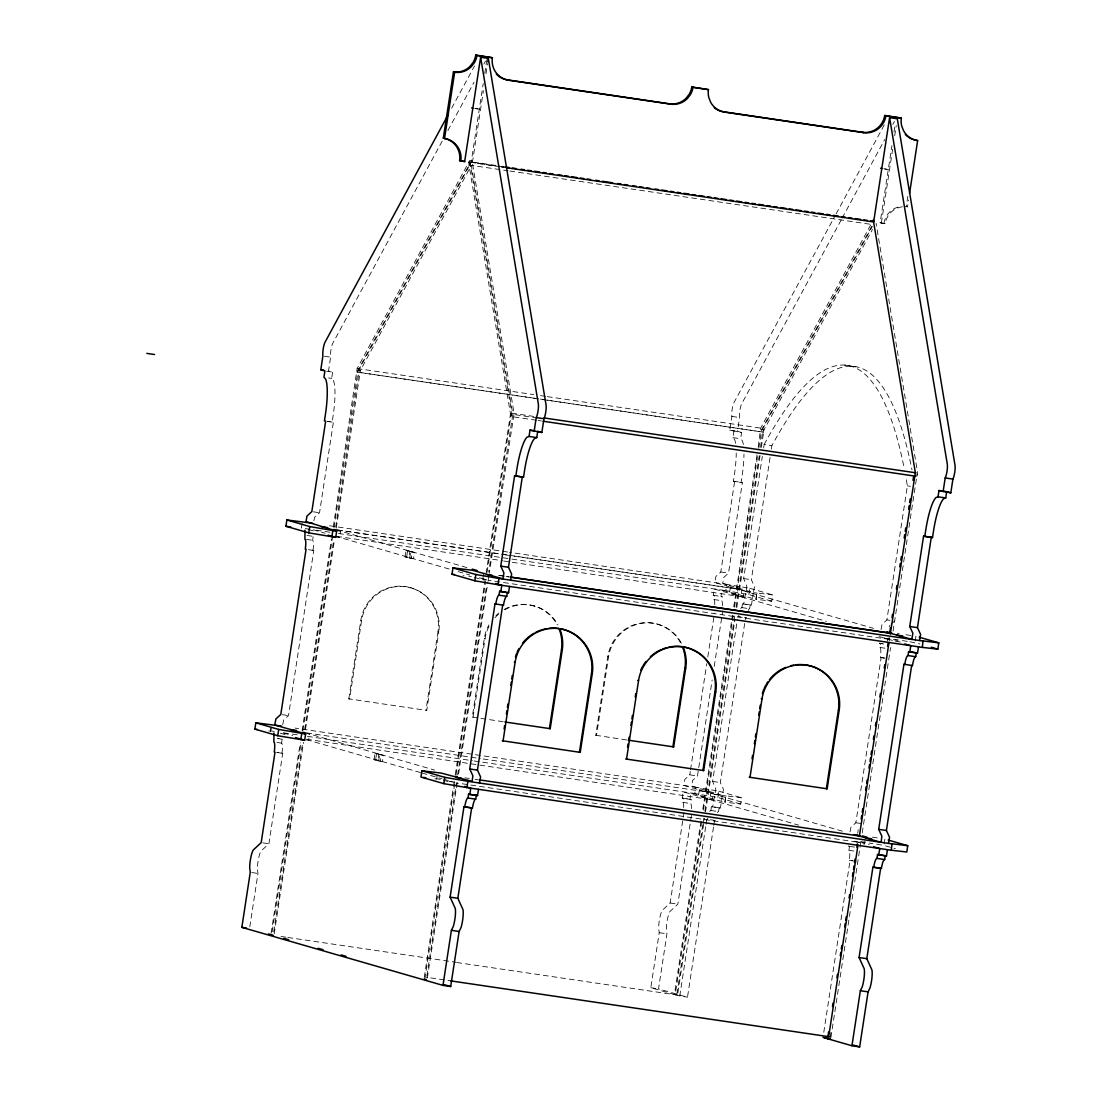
<?xml version="1.0" encoding="UTF-8"?>
<svg xmlns="http://www.w3.org/2000/svg" width="1102" height="1102" viewBox="0 0 1102 1102"><rect width="100%" height="100%" fill="white"/><g stroke="black" fill="none" stroke-linecap="round" stroke-linejoin="round"><path stroke-width="0.75" stroke-dasharray="5 3.75" d="M857.728 833.346L858.21 829.696M282.677 724.73L283.613 720.088L288.504 715.597L313.767 550.477L308.367 549.581M850.014 831.886L850.951 827.258L855.841 822.753L881.104 657.646L880.346 657.426A9.546 1.887 -81.6 0 0 879.961 647.466L880.553 643.527L879.341 643.182L883.969 643.857M333.314 526.811L357.131 368.55L469.714 160.479L472.042 160.823L514.111 413.525L489.274 573.274M536.371 420.234L510.901 416.473L469.025 165.024L469.163 161.512L499.729 166.016M760.532 447.288L763.011 428.458L872.343 226.433M268.681 730.957L270.679 731.053L271.064 726.149M724.896 802.132L725.86 795.837L741.66 797.779L740.709 804.061L724.896 802.132L725.86 795.837M755.931 599.268L756.895 592.986L772.709 594.915L771.744 601.21L755.931 599.268L756.895 592.986M313.795 520.791L314.841 516.976L319.539 512.733L333.383 422.314L327.528 421.281M302.113 523.298L301.383 528.01L309.882 529.263M270.679 731.053L271.161 727.912M442.191 141.097L332.721 343.397A8.086 1.598 -81.6 0 0 330.614 357.158L328.52 370.919L332.625 372.104L331.661 378.399L333.259 380.107A35.801 7.08 -81.6 0 1 333.121 415.674L332.157 421.97M249.81 926.81L257.978 873.445L257.4 868.831A12.067 2.383 -81.6 0 1 260.885 851.226L268.888 843.76L282.718 753.341L277.332 752.432M281.96 753.121A9.546 1.887 -81.6 0 0 281.575 743.147L282.181 739.222L277.869 738.409M313.009 550.256A9.546 1.887 -81.6 0 0 312.624 540.297L313.216 536.371L312.004 536.013M271.12 933.256L300.267 742.789M302.086 730.888L331.495 538.713M272.139 931.782L301.19 742.004M302.926 730.626L332.749 535.751M333.961 527.775L358.109 370.01L360.423 370.355L471.339 165.369L512.802 414.324L488.654 572.09M273.695 931.893L302.582 743.134M304.662 729.524L333.548 540.765M335.628 527.155L359.459 368.881L472.042 160.823M274.191 933.821L303.505 742.349M305.502 729.276L334.54 539.484M336.275 528.106L360.423 370.355M420.454 772.557L308.588 740.268L309.552 733.987L307.238 733.643M348.811 698.833L360.85 620.206A39.782 38.983 -73.9 0 1 405.44 586.581A39.782 38.983 -73.9 0 1 438.004 631.598L438.775 631.818L426.736 710.432L348.811 698.833L349.582 699.04L361.608 620.426A39.782 38.983 -73.9 0 1 406.211 586.801A39.782 38.983 -73.9 0 1 438.775 631.818M374.06 759.705L375.024 753.424L378.881 753.988L377.917 760.284L374.06 759.705L382.49 761.606L383.455 755.311L375.024 753.424M405.109 556.854L406.059 550.559L409.916 551.138L408.966 557.419L405.109 556.854L413.525 558.742L414.49 552.46L406.059 550.559M378.633 761.027L379.598 754.746M409.668 558.177L410.633 551.882M499.592 166.719L471.16 162.352L483.227 83.532M484.784 73.338L486.864 59.756M472.386 162.697L483.406 90.681M486.01 73.696L487.566 63.503M438.004 631.598L425.978 710.211L426.736 710.432M434.863 778.894L436.764 778.99L437.163 774.086M483.585 574.032L482.869 578.757L480.541 578.412L487.428 580.065L477.91 577.324M424.256 977.46L453.294 787.668M453.487 786.415L454.272 781.318M455.305 774.596L485.844 575.01M486.078 573.439L510.488 413.98L535.021 417.713M454.685 783.798L425.11 977.102L449.823 980.642M456.076 774.734L485.651 581.429M487.043 572.351L511.245 414.2L510.488 413.98M426.832 976.096L456.393 782.93L859.959 842.507L853.072 840.84L857.645 842.162M457.619 774.94L486.657 585.148M427.342 978.011L457.261 782.448M458.57 773.935L487.966 581.773M488.227 580.065L489.012 574.968M489.054 626.308A39.782 38.983 -73.9 0 0 485.073 638.65L473.033 717.278L472.276 717.058L484.315 638.43A39.782 38.983 -73.9 0 1 488.902 624.944M681.38 643.155A39.782 38.983 -73.9 0 0 640.414 623.512A39.782 38.983 -73.9 0 0 608.538 656.875L596.499 735.502L595.741 735.282L607.767 656.654A39.782 38.983 -73.9 0 1 639.642 623.291A39.782 38.983 -73.9 0 1 680.623 642.934M743.34 444.505A35.801 7.08 -81.6 0 0 742.225 440.483L740.627 438.775L741.591 432.48L729.758 430.152L731.866 416.391A8.086 1.598 -81.6 0 1 733.973 402.629L835.275 215.427M735.613 443.362A35.801 7.08 -81.6 0 0 734.511 439.354L732.913 437.632L733.877 431.337M700.968 821.073L674.424 994.527L650.814 987.723L659.23 932.678L658.652 928.063A12.067 2.383 -81.6 0 1 662.137 910.459L670.14 902.993L683.97 812.573M741.591 432.48L737.486 431.295L739.58 417.534A8.086 1.598 -81.6 0 1 741.687 403.773L841.363 219.587M691.409 808.703A9.546 1.887 -81.6 0 0 690.541 803.523L691.147 799.597L682.207 798.096L683.171 791.815L704.509 797.972M714.73 604.709A9.546 1.887 -81.6 0 0 713.876 599.529L714.468 595.603L713.256 595.245L714.22 588.964L735.544 595.108M683.695 807.559A9.546 1.887 -81.6 0 0 682.827 802.38L683.433 798.454M770.064 457.537L751.357 579.707L754.512 586.526L753.369 592.601L722.747 583.357L723.628 577.613L728.505 573.109L742.349 482.69L733.409 481.202L734.373 474.907A35.801 7.08 -81.6 0 0 736.232 453.046M705.473 791.677L684.135 785.519L684.769 779.513L689.756 774.83L690.265 771.455M690.527 769.775L706.768 663.624M707.801 656.888L714.495 613.084M336.964 529.842L736.508 588.826L715.17 582.669L714.964 581.429L715.901 576.47L720.791 571.979L734.621 481.546M713.504 827.106L687.483 997.214L658.528 988.852L666.944 933.821L666.366 929.206A12.067 2.383 -81.6 0 1 669.851 911.602L677.854 904.122L691.684 813.703M691.147 799.597L689.921 799.239L690.885 792.958L725.226 802.311M722.444 605.838A9.546 1.887 -81.6 0 0 721.59 600.673L722.182 596.733L720.97 596.389L721.934 590.093L756.261 599.46M742.349 482.69L741.123 482.345L742.087 476.05A35.801 7.08 -81.6 0 0 743.96 454.176M740.709 804.061L717.843 797.462L694.742 793.523L695.706 787.227L295.074 728.091M738.836 615.302A9.546 1.887 -81.6 0 0 738.629 616.528L737.872 616.307L746.357 617.671L745.586 617.451L720.322 782.558L723.477 789.376L722.333 795.451L691.67 785.988L692.579 780.464L697.47 775.973L712.168 679.934M714.22 666.448L722.733 610.852M771.744 601.21L748.892 594.612L725.791 590.672L726.755 584.377L509.455 552.295M702.787 809.171L732.458 615.302M733.753 606.803L757.184 453.748M758.217 446.944L760.697 428.127L870.842 224.588M701.643 821.913L675.195 994.748L687.483 997.214M703.448 810.053L705.266 798.192L798.743 825.164M733.202 615.674L706.23 791.897L845.799 832.175M734.497 607.188L736.315 595.328L826.486 621.363M757.515 456.724L737.266 589.047L873.555 628.374M758.81 448.252L761.675 429.587L871.778 226.103M702.759 824.819L676.738 994.872L677.51 995.092L704.564 818.235M703.021 823.111L703.806 818.015M704.853 811.21L734.772 615.646M736.067 607.133L759.237 455.787M705.514 812.091L735.02 619.269M736.811 607.533L760.091 455.374M761.303 447.508L763.989 429.932L761.675 429.587M679.755 996.07L705.79 825.963M706.051 824.268L706.837 819.158L715.308 820.522A9.546 1.887 -81.6 0 1 715.515 819.296M722.333 795.451L720.405 808.042L712.691 806.898L715.818 789.032L712.608 781.428L737.362 619.682M753.369 592.601L751.44 605.177L743.726 604.048L746.867 586.168L743.643 578.564L762.336 456.407M763.645 447.922L764.154 444.519L771.868 445.663A747.941 147.792 -81.6 0 1 912.001 469.907M713.118 793.564L710.804 793.22L709.84 799.501L712.154 799.845L713.118 793.564L708.545 792.242L482.07 758.81M744.153 590.7L741.839 590.369L740.875 596.65L743.189 596.995L744.153 590.7L739.58 589.391L513.119 555.959M709.757 811.471A9.546 1.887 -81.6 0 1 710.859 810.48L711.465 806.54L720.405 808.042M740.792 608.621A9.546 1.887 -81.6 0 1 741.908 607.615L742.514 603.689L751.44 605.177M717.843 797.462L718.807 791.181L695.706 787.227M748.892 594.612L749.856 588.316L726.755 584.377M713.765 825.412L714.551 820.301L715.308 820.522M771.359 449.051L771.868 445.663M717.471 812.615A9.546 1.887 -81.6 0 1 718.587 811.609L719.179 807.683M748.217 610.384A9.546 1.887 -81.6 0 1 749.622 608.759L750.228 604.833M902.414 206.777A19.891 19.492 -73.9 0 0 891.022 212.273L889.3 214.201A19.891 19.492 -73.9 0 0 885.209 223.651L880.126 222.728L891.931 145.602M894.011 132.02L895.306 123.52M881.352 223.072L892.634 149.362M894.714 135.766L896.27 125.573M907.841 196.294L906.285 206.487L907.511 206.832L908.544 200.041M856.24 861.406L849.298 860.276A9.546 1.887 -81.6 0 0 848.912 850.317L849.518 846.377L848.306 846.033L851.391 846.488M823.773 1032.298L850.069 860.497M881.063 629.655L881.999 624.393L886.876 619.903L907.387 485.858A747.941 147.792 -81.6 0 0 905.734 476.381M887.537 641.171L888.019 638.03L901.739 641.984M889.218 641.006L889.741 637.603M830.137 1037.368L830.922 1032.285M830.894 1037.588L860.827 842.024M862.219 832.947L890.581 647.577M893.088 631.143L917.126 474.122M864.987 840.991L864.505 844.146L858.403 842.383M884.892 839.104L883.942 845.399L869.175 843.058M915.225 640.965L915.941 636.253L913.393 635.868M547.198 400.136L763.645 432.204L356.993 372.063L469.025 165.024L469.934 161.732M510.901 416.473L511.796 413.181L469.714 160.479M916.781 476.395L917.677 473.089L876.09 223.334M889.245 626.845L889.893 625.275M451.627 108.244L474.507 65.982M447.908 130.532L474.053 82.209M483.861 64.095L485.486 61.078M836.087 213.912L885.113 123.328M842.176 218.072L884.658 139.568M892.827 124.471L894.452 121.454M762.873 431.984L872.453 229.464M891.063 624.214L894.59 621.046M462.95 575.699L464.094 575.836M474.7 108.327L480.541 109.36L475.912 108.685M883.666 168.702L889.507 169.736L884.878 169.061M501.438 166.278L504.826 166.774M471.16 162.352L496.671 166.113M498.366 166.361L503.462 167.118M880.126 222.728L885.209 223.651M501.286 166.967L504.688 167.476M469.025 165.024L508.091 170.782M509.785 171.044L873.211 224.684M844.573 365.079L852.287 366.208M850.923 366.167L858.637 367.31M324.443 356.249L330.614 357.158M731.866 416.391L739.58 417.534M357.131 368.55L533.754 394.612M540.545 395.618L545.642 396.376M547.336 396.624L763.011 428.458M356.993 372.063L538.713 398.883M540.407 399.131L545.504 399.888M729.758 430.152L737.486 431.295M326.454 371.195L332.625 372.104M328.575 377.945L331.661 378.399M732.913 437.632L740.627 438.775M511.796 413.181L533.878 416.432M538.065 420.482L541.468 420.978M907.387 485.858L910.472 486.313M733.409 481.202L741.123 482.345M327.198 421.405L333.383 422.314M313.367 511.824L319.539 512.733M720.791 571.979L728.505 573.109M743.643 578.564L751.357 579.707M329.512 525.737L500.969 551.041M502.664 551.289L507.76 552.047M337.722 530.062L502.898 554.444M504.592 554.692L511.411 555.697M338.273 530.792L340.587 531.123L339.636 537.418L337.308 537.073M745.655 591.457L757.226 593.165M329.966 532.238L312.968 529.718L325.159 533.244M338.466 533.492L510.185 558.838M511.893 559.086L725.791 590.672M336.757 536.357L502.622 560.725M503.642 560.987L743.189 596.995M886.876 619.903L889.961 620.357M307.045 535.448L313.216 536.371M713.256 595.245L722.182 596.733M306.452 539.388L312.624 540.297M713.876 599.529L721.59 600.673M741.908 607.615L749.622 608.759M498.614 575.285L508.835 576.801M499.358 575.506L504.454 576.263M506.162 576.511L509.565 577.007M309.139 549.802L313.767 550.477M468.763 576.139L471.339 576.511M884.107 637.989L890.995 639.642L488.2 580.286M895.54 641.281L900.169 641.97M880.553 643.527L883.652 643.981M879.961 647.466L886.132 648.375M880.346 657.426L884.975 658.101M881.104 657.646L884.19 658.101M472.276 717.058L504.909 721.975M595.741 735.282L626.694 739.952M282.332 714.688L288.504 715.597M689.756 774.83L697.47 775.973M712.608 781.428L720.322 782.558M306.687 732.913L480.376 758.562M714.606 794.322L726.19 796.03M270.348 730.874L274.205 731.439M283.627 732.83L297.223 734.841M307.43 736.343L472.345 760.683M474.053 760.945L694.742 793.523M306.659 739.235L712.154 799.845M306.273 739.938L308.588 740.268M855.841 822.753L862.012 823.662M682.207 798.096L689.921 799.239M277.552 738.533L282.181 739.222M276.946 742.472L281.575 743.147M682.827 802.38L690.541 803.523M710.859 810.48L718.587 811.609M464.92 777.86L469.273 778.398M475.114 779.362L478.516 779.872M276.547 752.418L282.718 753.341M436.433 778.797L440.29 779.362M451.82 781.607L449.506 781.263L454.079 782.585M849.518 846.377L855.689 847.3M848.912 850.317L855.083 851.226M849.298 860.276L852.383 860.731M262.717 842.837L268.888 843.76M670.14 902.993L677.854 904.122M251.807 872.536L257.978 873.445M659.23 932.678L666.944 933.821M650.814 987.723L658.528 988.852M281.051 936.466L286.148 937.21M287.842 937.471L455.966 962.28M456.738 962.501L677.51 995.092M909.853 641.763L919.881 643.954M910.817 635.482L903.406 634.297M907.304 641.364L902.442 640.579M877.233 837.933L872.371 837.148M897.331 633.237L899.149 633.567M898.185 639.849L894.81 639.229M865.332 842.383L861.502 841.625M749.856 588.316L772.709 594.915M879.176 636.557L888.68 639.312M889.452 639.532L892.496 640.4M742.514 603.689L743.726 604.048M336.027 529.814L467.317 567.695M657.357 624.118L658.114 624.338M335.063 536.095L449.85 569.224M458.101 571.607L469.659 574.941M308.298 529.47L315.916 531.66M474.383 577.393L483.53 580.038M533.891 605.893L534.649 606.114M410.426 587.669L411.198 587.889M607.767 656.654L608.538 656.875M484.315 638.43L485.073 638.65M360.85 620.206L361.608 620.426M718.807 791.181L741.66 797.779M885.567 845.868L895.361 848.692M860.028 841.763L869.161 844.394M711.465 806.54L712.691 806.898M706.837 819.158L707.594 819.378A9.546 1.887 -81.6 0 1 707.801 818.152M304.978 732.665L434.629 770.078M283.448 733.023L292.595 735.654M422.107 773.039L441.916 778.742M443.569 779.224L454.864 782.489M280.307 733.202L287.925 735.392M443.348 780.244L450.966 782.448M764.154 444.519A747.941 147.792 -81.6 0 1 904.287 468.763M504.179 609.461A39.782 38.983 -73.9 0 1 557.157 624.71M495.941 615.674A39.782 38.983 -73.9 0 1 498.848 613.084M504.936 609.682A39.782 38.983 -73.9 0 1 557.929 624.93M494.908 617.767A39.782 38.983 -73.9 0 1 498.614 614.145M904.962 206.639A19.891 19.492 -73.9 0 1 907.511 206.832M883.983 223.293A19.891 19.492 -73.9 0 1 888.074 213.843L889.81 211.915A19.891 19.492 -73.9 0 1 901.188 206.418M376.567 753.644L375.603 759.939L380.176 761.262L381.14 754.966L376.567 753.644M407.602 550.793L406.652 557.089L411.211 558.397L412.176 552.116L407.602 550.793M699.371 789.914L698.406 796.209L706.12 797.352L707.085 791.057L699.371 789.914M730.419 587.063L729.455 593.358L737.169 594.488L738.133 588.206L730.419 587.063"/><path stroke-width="1.5" d="M305.006 530.158L304.896 539.153A9.546 1.887 -81.6 0 1 305.282 549.127L306.053 549.333L280.79 714.454L275.899 718.945L274.963 723.904L275.114 725.047L305.64 733.946L304.675 740.227L277.718 735.723L254.865 729.125L255.829 722.829L281.492 726.08M448.362 114.291L325.007 342.267A8.086 1.598 -81.6 0 0 322.9 356.015L320.792 369.776L324.911 370.961L323.947 377.256L325.545 378.978A35.801 7.08 -81.6 0 1 325.407 414.531L324.443 420.826L325.655 421.184L311.825 511.603L306.935 516.094L306.025 521.618L336.689 531.095L335.724 537.377L308.767 532.858L285.914 526.26L286.864 519.979L312.541 523.23M442.976 985.381L451.393 930.35L453.28 926.451A12.067 2.383 -81.6 0 0 455.25 908.406L450.112 897.138L463.956 806.719L471.67 807.862L457.84 898.282L462.964 909.536A12.067 2.383 -81.6 0 1 461.008 927.595L459.121 931.493L450.69 986.524L442.976 985.381L241.848 927.347L250.264 872.302L249.686 867.687A12.067 2.383 -81.6 0 1 253.171 850.083L261.174 842.617L275.004 752.198L274.246 751.977A9.546 1.887 -81.6 0 0 273.861 742.018L273.971 733.009M277.718 735.723L278.682 729.428L255.829 722.829M308.767 532.858L309.731 526.577L286.864 519.979M300.818 739.662L301.783 733.367L278.682 729.428M331.867 536.812L332.832 530.517L309.731 526.577M541.84 432.48L537.721 431.295L536.757 437.577L534.801 438.279A35.801 7.08 -81.6 0 0 524.497 470.912L523.546 477.194L515.819 476.05L516.783 469.769A35.801 7.08 -81.6 0 1 527.087 437.136L529.043 436.447L530.007 430.152L541.84 432.48L543.947 418.719A8.086 1.598 -81.6 0 0 546.055 404.957L488.338 58.406L480.624 57.276L464.672 161.567L459.589 160.644A19.891 19.492 -73.9 0 0 458.515 150.437L457.44 148.095A19.891 19.492 -73.9 0 0 443.307 138.136L453.445 71.906A19.891 19.492 -73.9 0 0 469.92 66.478L473.116 62.401A19.891 19.492 -73.9 0 0 475.747 55.1L492.387 57.731A19.891 19.492 -73.9 0 0 508.669 80.239L670.719 104.153A19.891 19.492 -73.9 0 0 687.207 98.725L690.403 94.648A19.891 19.492 -73.9 0 0 693.02 87.347L708.448 89.62A19.891 19.492 -73.9 0 0 708.765 97.362L710.611 102.183A19.891 19.492 -73.9 0 0 724.73 112.129L863.624 132.639A19.891 19.492 -73.9 0 0 885.925 115.82L901.353 118.107A19.891 19.492 -73.9 0 0 901.67 125.848L903.516 130.656A19.891 19.492 -73.9 0 0 917.635 140.601L909.591 193.249M460.815 160.988A19.891 19.492 -73.9 0 0 459.727 150.781L458.652 148.439A19.891 19.492 -73.9 0 0 444.533 138.494L454.658 72.264A19.891 19.492 -73.9 0 0 471.146 66.823L474.342 62.759A19.891 19.492 -73.9 0 0 476.959 55.458L492.387 57.731M487.828 61.808L488.338 58.406M509.523 586.443L508.559 592.738L507.347 592.38L506.741 596.32A9.546 1.887 -81.6 0 0 503.476 605.218L494.991 603.868L469.727 768.976L472.882 775.794L472.097 781.346L441.255 773.081L421.914 770.766L420.95 777.048L443.817 783.646L466.917 787.599L891.311 850.248L891.945 843.774L907.759 845.702L906.794 851.998L891.311 850.248M922.346 647.384L937.83 649.133L938.794 642.852L922.98 640.909L922.346 647.384L497.952 584.735L474.852 580.795L451.999 574.197L452.963 567.902L472.303 570.23L502.953 578.839L503.917 572.944L500.763 566.125L514.606 475.706L523.546 477.194M443.817 783.646L444.781 777.351L421.914 770.766M474.852 580.795L475.816 574.5L452.963 567.902M466.917 787.599L467.868 781.304L444.781 777.351M497.952 584.735L498.917 578.454L475.816 574.5M463.956 806.719L464.713 806.939A9.546 1.887 -81.6 0 1 467.992 798.027L468.584 794.101L477.524 795.589L478.488 789.308M494.991 603.868L495.762 604.089A9.546 1.887 -81.6 0 1 499.027 595.176L499.633 591.251L505.804 592.16M477.524 795.589L469.81 794.459L470.774 788.164L464.672 786.401M508.559 592.738L500.845 591.595L501.809 585.314L495.721 583.55M479.453 783.012L480.596 776.938L477.442 770.119L502.705 604.998L503.476 605.218M510.57 580.093L511.645 574.087L508.49 567.268L522.32 476.849M464.713 806.939L472.427 808.083A9.546 1.887 -81.6 0 1 475.706 799.17L476.312 795.245M534.126 431.337L536.233 417.575A8.086 1.598 -81.6 0 0 538.327 403.828L480.624 57.276M504.096 729.042L504.606 725.695M506.397 713.986L506.906 710.638M507.416 707.291L507.926 703.944M510.749 685.54L511.259 682.193M511.769 678.846L512.278 675.512M503.063 740.971L515.089 662.343A39.782 38.983 -73.9 0 1 559.692 628.732A39.782 38.983 -73.9 0 1 592.256 673.735L580.231 752.363L502.305 740.751M559.306 629.394A39.782 38.983 -73.9 0 1 561.469 649.822L549.443 728.45L550.201 728.67L562.24 650.042A39.782 38.983 -73.9 0 0 560.078 629.614M560.601 628.787A39.782 38.983 -73.9 0 1 591.498 673.515L579.459 752.143L580.231 752.363M627.548 747.266L628.071 743.919M628.581 740.572L629.09 737.224M630.881 725.515L631.391 722.168M631.901 718.821L632.41 715.473M635.234 697.084L635.744 693.737M626.528 759.195L638.554 680.568A39.782 38.983 -73.9 0 1 683.157 646.957A39.782 38.983 -73.9 0 1 715.721 691.96L703.682 770.587L625.757 758.975M682.772 647.618A39.782 38.983 -73.9 0 1 684.934 668.046L672.909 746.674L673.666 746.894L685.692 668.267A39.782 38.983 -73.9 0 0 683.529 647.838M668.831 647.149A39.782 38.983 -73.9 0 1 714.95 691.739L702.924 770.367L703.682 770.587M752.032 758.796L752.556 755.449M754.347 743.74L754.856 740.392M755.366 737.045L755.876 733.712M758.699 715.308L759.209 711.961M759.719 708.614L760.228 705.266M749.98 777.42L762.019 698.792A39.782 38.983 -73.9 0 1 806.609 665.181A39.782 38.983 -73.9 0 1 839.173 710.184L827.147 788.812L749.222 777.199M938.973 490.528L946.687 491.671L945.723 497.952L943.767 498.655A35.801 7.08 -81.6 0 0 933.477 531.274L932.512 537.569L924.785 536.426L925.749 530.145A35.801 7.08 -81.6 0 1 936.053 497.512L938.009 496.823L938.973 490.528L950.806 492.856L952.913 479.094A8.086 1.598 -81.6 0 0 955.021 465.333L897.303 118.782L889.589 117.639L873.638 221.943L506.383 167.724M795.658 664.823A39.782 38.983 -73.9 0 1 838.415 709.963L826.39 788.591L827.147 788.812M829.875 1039.062L830.646 1039.282L827.561 1038.731L828.608 1031.954M832.492 1006.525L833.016 1003.137M836.9 977.722L837.424 974.333M840.275 955.696L840.785 952.307M841.308 948.918L841.832 945.53M844.683 926.892L845.193 923.504M845.716 920.115L846.24 916.726M849.091 898.075L849.601 894.686M852.452 876.049L852.976 872.66M853.499 869.271L854.009 865.883M854.532 862.494L855.056 859.105M856.86 847.245L857.384 843.856M861.199 818.924L861.723 815.535M862.232 812.146L862.756 808.758M865.607 790.12L866.131 786.732M866.64 783.343L867.164 779.954M868.982 768.094L869.492 764.705M870.015 761.317L870.539 757.928M871.048 754.539L871.572 751.151M873.39 739.277L873.9 735.888M875.456 725.722L875.98 722.333M879.864 696.919L880.388 693.53M884.272 668.115L884.796 664.726M887.647 646.089L888.171 642.7M890.43 627.92L889.645 633.016L886.6 632.135M891.986 617.754L892.496 614.351M896.394 588.909L896.918 585.52M899.769 566.855L900.293 563.466M900.802 560.078L901.326 556.675M904.177 538.024L904.701 534.622M905.224 531.233L905.734 527.844M908.599 509.179L909.109 505.79M909.632 502.402L910.156 498.999M913.007 480.348L913.53 476.946M857.99 845.082L828.332 1038.952L851.942 1045.757L859.656 1046.9L868.087 991.855L869.974 987.957A12.067 2.383 -81.6 0 0 871.93 969.912L866.806 958.657L880.636 868.238L872.922 867.095L859.078 957.514L864.216 968.782A12.067 2.383 -81.6 0 1 862.246 986.827L860.359 990.726L851.942 1045.757M859.298 836.57L888.956 642.7M890.264 634.201L915.363 472.758L873.28 220.056M859.367 836.087L880.705 842.245L881.256 841.225L881.848 836.17L878.693 829.351L903.957 664.244L912.442 665.594A9.546 1.887 -81.6 0 1 915.707 656.696L916.313 652.756L908.599 651.626L907.993 655.552A9.546 1.887 -81.6 0 0 904.728 664.465L903.957 664.244M511.259 577.269L890.402 633.237L911.74 639.394L912.897 633.319L909.742 626.501L923.572 536.082L932.512 537.569M872.922 867.095L873.679 867.315A9.546 1.887 -81.6 0 1 876.958 858.403L877.55 854.477L886.49 855.965L887.454 849.67M886.49 855.965L878.776 854.821L879.74 848.54L873.638 846.777M918.489 646.819L917.525 653.114L909.811 651.971L910.775 645.676L904.687 643.926M888.501 843.319L889.562 837.313L886.407 830.495L911.671 665.374L912.442 665.594M919.536 640.469L920.611 634.449L917.456 627.63L931.286 537.211M873.679 867.315L881.393 868.459A9.546 1.887 -81.6 0 1 884.672 859.546L885.278 855.62M943.092 491.712L945.199 477.951A8.086 1.598 -81.6 0 0 947.307 464.19L889.589 117.639M290.776 526.963L285.914 526.26M423.443 777.42L425.813 777.75M451.999 574.197L454.479 574.555M254.865 729.125L257.358 729.483M496.341 74.082A19.891 19.492 -73.9 0 0 507.457 79.881L669.506 103.808A19.891 19.492 -73.9 0 0 685.981 98.367L689.177 94.304A19.891 19.492 -73.9 0 0 691.794 86.989L708.448 89.62M714.275 107.721A19.891 19.492 -73.9 0 0 723.518 111.784L862.411 132.281A19.891 19.492 -73.9 0 0 884.713 115.476L901.353 118.107M505.598 166.994L508.986 167.49M512.389 168L515.777 168.496M520.874 169.253L524.277 169.749M527.665 170.245L531.068 170.755M534.456 171.251L539.553 172.008M542.955 172.504L546.344 173.014M549.746 173.51L553.135 174.006M558.232 174.763L561.634 175.259M565.023 175.769L568.425 176.265M571.828 176.775L576.911 177.518M580.313 178.028L583.716 178.524M587.104 179.02L590.507 179.53M595.603 180.273L598.992 180.783M602.395 181.279L612.574 182.78M617.671 183.538L621.073 184.034M624.462 184.544L627.865 185.04M632.961 185.797L636.35 186.293M639.752 186.803L643.155 187.299M646.543 187.795L649.946 188.304M655.043 189.048L658.431 189.558M661.834 190.054L666.93 190.811M670.319 191.307L673.721 191.817M677.11 192.313L680.513 192.809M683.901 193.318L688.998 194.062M692.4 194.572L695.789 195.068M699.191 195.577L704.288 196.321M707.677 196.831L711.079 197.327M714.468 197.823L717.87 198.332M721.273 198.828L726.356 199.586M729.758 200.082L733.161 200.592M736.549 201.087L741.646 201.845M745.048 202.341L748.437 202.837M751.839 203.347L755.228 203.842M758.631 204.352L763.727 205.096M767.116 205.606L770.518 206.102M773.907 206.597L777.309 207.107M780.712 207.603L785.795 208.361M789.197 208.857L792.6 209.366M795.988 209.862L801.085 210.62M804.488 211.116L807.876 211.612M811.279 212.121L814.667 212.617M818.07 213.127L823.166 213.871M826.555 214.38L829.958 214.876M833.346 215.372L838.443 216.13M841.845 216.626L845.234 217.135M848.636 217.631L852.039 218.141M855.428 218.637L860.524 219.394M863.927 219.89L867.315 220.386M870.718 220.896L874.106 221.392M459.589 160.644L464.672 161.567M320.792 369.776L323.878 370.231M146.855 353.398L154.569 354.527M544.071 417.947L915.982 472.841M536.233 417.575L543.947 418.719M945.199 477.951L952.913 479.094M543.162 421.24L915.073 476.133M530.007 430.152L534.635 430.841M529.043 436.447L536.757 437.577M938.009 496.823L945.723 497.952M321.453 526.687L327.625 527.596M333.699 529.47L336.027 529.814M332.832 530.517L336.689 531.095M500.763 566.125L508.49 567.268M909.742 626.501L917.456 627.63M510.529 577.049L891.959 633.361L887.385 632.038M487.539 574.624L492.167 575.299M896.505 635L902.676 635.909M498.917 578.454L923.311 641.102M499.027 595.176L506.741 596.32M907.993 655.552L915.707 656.696M504.909 721.975L550.201 728.67M628.374 740.2L673.666 746.894M290.405 729.552L296.576 730.461M302.664 732.32L304.978 732.665M301.783 733.367L305.64 733.946M469.727 768.976L477.442 770.119M878.693 829.351L886.407 830.495M455.043 776.29L457.358 776.634M479.494 779.899L860.924 836.211L856.35 834.889M456.49 777.475L461.132 778.164M865.456 837.851L871.641 838.76M467.868 781.304L892.276 843.953M467.992 798.027L475.706 799.17M876.958 858.403L884.672 859.546M450.112 897.138L457.84 898.282M859.078 957.514L866.806 958.657M451.393 930.35L459.121 931.493M860.359 990.726L868.087 991.855M241.848 927.347L246.476 928.022M450.58 980.863L829.296 1036.762M824.53 1037.629L827.616 1038.084M426.309 979.485L423.995 979.155L424.766 979.375M884.713 115.476L885.925 115.82M917.635 140.601L916.423 140.257A19.891 19.492 -73.9 0 1 905.307 134.458M862.411 132.281L863.624 132.639M691.794 86.989L693.02 87.347M723.518 111.784L724.73 112.129M669.506 103.808L670.719 104.153M880.581 168.248L881.793 168.592M475.747 55.1L476.959 55.458M507.457 79.881L508.669 80.239M453.445 71.906L454.658 72.264M471.615 107.872L472.827 108.23M443.307 138.136L444.533 138.494M948.064 492.057L950.806 492.856M923.572 536.082L924.785 536.426M514.606 475.706L515.819 476.05M919.22 637.204L938.794 642.852M931.3 647.26L937.83 649.133M916.313 652.756L917.525 653.114M908.599 651.626L909.811 651.971M472.276 569.128L477.221 570.56M328.107 535.186L335.724 537.377M499.633 591.251L500.845 591.595M838.415 709.963L839.173 710.184M684.934 668.046L685.692 668.267M761.248 698.572L762.019 698.792M714.95 691.739L715.721 691.96M561.469 649.822L562.24 650.042M637.796 680.347L638.554 680.568M591.498 673.515L592.256 673.735M514.331 662.123L515.089 662.343M888.171 840.055L907.759 845.702M862.508 835.908L867.081 837.231M854.036 834.545L858.61 835.867M877.55 854.477L878.776 854.821M880.636 868.238L881.393 868.459M295.543 737.596L304.675 740.227M468.584 794.101L469.81 794.459M471.67 807.862L472.427 808.083M853.223 1045.04L859.656 1046.9M822.987 1037.409L827.561 1038.731M268.447 933.931L273.172 935.295M283.765 938.353L288.683 939.772M318.175 948.285L323.093 949.704M341.11 954.911L346.028 956.329M444.395 984.706L450.69 986.524M270.858 934.964L271.629 935.171M515.447 657.04A39.782 38.983 -73.9 0 1 516.7 653.348M517.196 652.136A39.782 38.983 -73.9 0 1 518.918 648.637M522.513 643.224A39.782 38.983 -73.9 0 1 534.194 633.168M535.71 632.355A39.782 38.983 -73.9 0 1 547.047 628.608M548.741 628.374A39.782 38.983 -73.9 0 1 558.934 628.512M762.364 693.489A39.782 38.983 -73.9 0 1 763.631 689.797M764.127 688.598A39.782 38.983 -73.9 0 1 765.849 685.086M766.496 683.97A39.782 38.983 -73.9 0 1 767.887 681.78M769.43 679.686A39.782 38.983 -73.9 0 1 785.754 667.371M790.63 665.773A39.782 38.983 -73.9 0 1 793.977 665.071M640.661 670.374A39.782 38.983 -73.9 0 1 642.383 666.862M643.031 665.732A39.782 38.983 -73.9 0 1 645.965 661.462M650.359 656.709A39.782 38.983 -73.9 0 1 652.329 655.015M653.348 654.216A39.782 38.983 -73.9 0 1 660.718 649.822M662.288 649.147A39.782 38.983 -73.9 0 1 667.165 647.549"/></g></svg>
